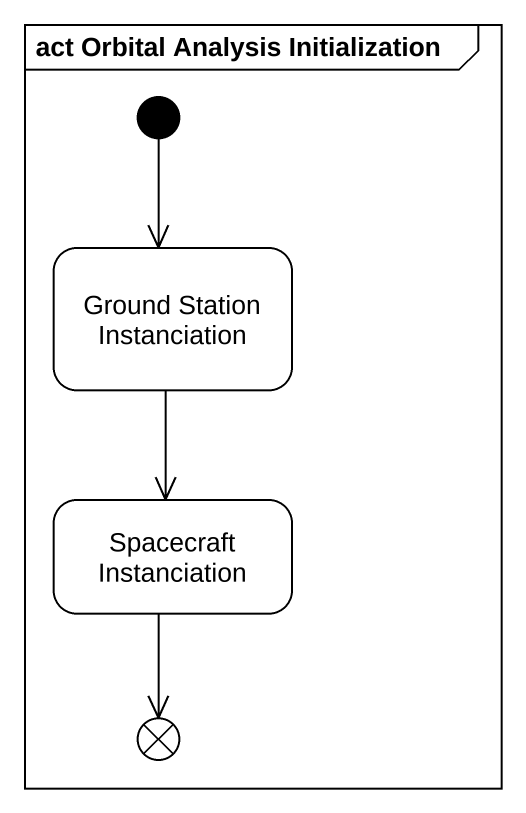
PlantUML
@startuml
mainframe act Orbital Analysis Initialization
hide empty description
state "Ground Station Instanciation" as Ground_Station_Instanciation
state "Spacecraft Instanciation" as Spacecraft_Instanciation
state flowfinal1 <<end>>
[*] --> Ground_Station_Instanciation
Ground_Station_Instanciation --> Spacecraft_Instanciation
Spacecraft_Instanciation --> flowfinal1
@enduml
